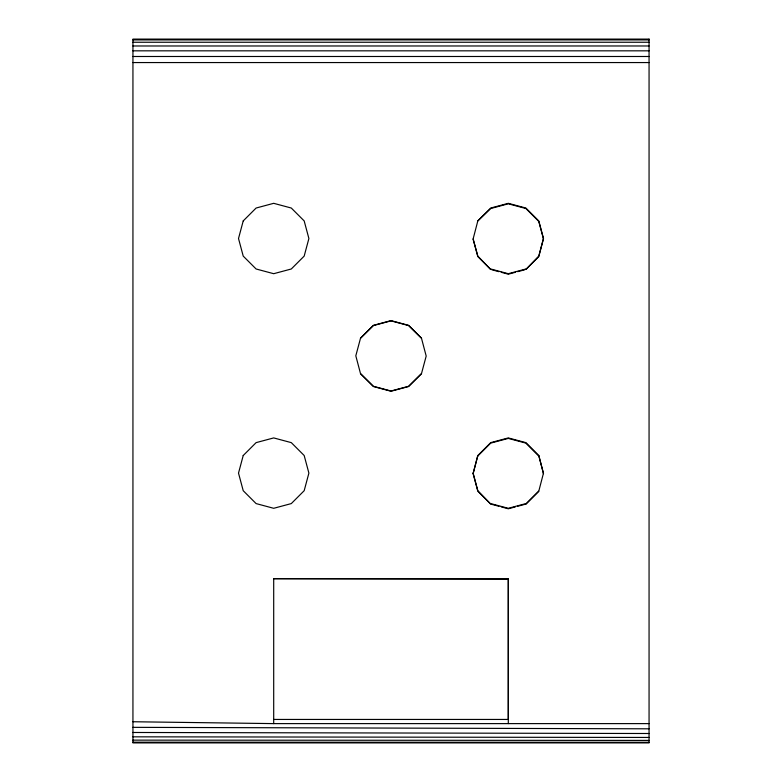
<?xml version="1.0" encoding="UTF-8"?>
<svg xmlns="http://www.w3.org/2000/svg" width="782" height="782" viewBox="0 0 782 782"><rect width="100%" height="100%" fill="white"/><g stroke="black" fill="none" stroke-linecap="round" stroke-linejoin="round"><path stroke-width="1.17" d="M360.522 338.215L355.81 355.81L360.522 373.649L373.405 386.533L391 391.244L408.595 386.533L421.478 373.649L426.19 356.054L421.478 338.215L408.595 325.332L391 320.62L373.405 325.332L360.522 338.215L373.405 325.576L391 320.864L408.595 325.576L421.478 338.215M473.11 238.999L477.822 256.105L490.705 269.477L477.822 256.594L473.11 238.999L477.822 220.915L490.705 208.032L508.3 203.32L525.895 208.032L538.778 220.915L543.49 238.51L538.778 256.594L525.895 269.477L538.778 256.105L543.49 238.51M473.11 473.11L477.822 490.705L490.705 504.077L477.822 491.194L473.11 473.599L477.822 455.515L490.705 442.632L508.3 437.92L525.895 442.632L538.778 455.515L543.49 473.599L538.778 455.515M473.11 473.599L477.822 455.515M538.778 491.194L525.895 504.077L538.778 491.194L543.49 473.11M543.49 238.999L538.778 221.404L525.895 208.52L508.3 203.809L490.705 208.52L477.822 220.915M360.522 373.649L373.405 386.288L391 391L408.595 386.288L421.478 373.649M477.822 456.004L490.705 443.12L508.3 438.409L525.895 443.12L538.778 456.004M490.705 268.988L508.3 273.7L525.895 268.988M501.262 272.302L508.3 274.189L515.338 272.302M517.684 271.677L524.722 269.79M490.705 503.588L508.3 508.3L525.895 503.588M501.262 506.902L508.3 508.789L515.338 506.902M517.684 506.277L524.722 504.39M132.94 39.911L649.06 39.902M132.94 42.248L649.06 42.248M132.94 45.982L649.06 45.972M132.94 50.83L649.06 50.83M132.94 56.49L649.06 56.49M132.94 62.56L649.06 62.56M649.06 723.614L273.7 723.614L273.7 578.68L508.3 578.68L508.3 723.614M273.7 719.44L508.3 719.44L508.3 579.169L273.7 578.68M132.94 740.134L649.06 740.417M132.94 742.196L649.06 742.274M132.94 732.48L649.06 733.506M132.94 736.83L649.06 737.446M132.94 727.348L649.06 728.814M132.94 721.747L273.7 723.614M491.878 269.79L498.916 271.677M491.878 504.39L498.916 506.277M243.222 220.915L238.51 238.51L243.222 256.105L256.105 268.988L273.7 273.7L291.295 268.988L304.178 256.105L308.89 238.51L304.178 220.915L291.295 208.032L273.7 203.32L256.105 208.032L243.222 220.915M243.222 455.515L238.51 473.11L243.222 490.705L256.105 503.588L273.7 508.3L291.295 503.588L304.178 490.705L308.89 473.11L304.178 455.515L291.295 442.632L273.7 437.92L256.105 442.632L243.222 455.515M649.06 39.1L132.94 39.1L132.94 742.9L649.06 742.9L649.06 39.1"/></g></svg>
